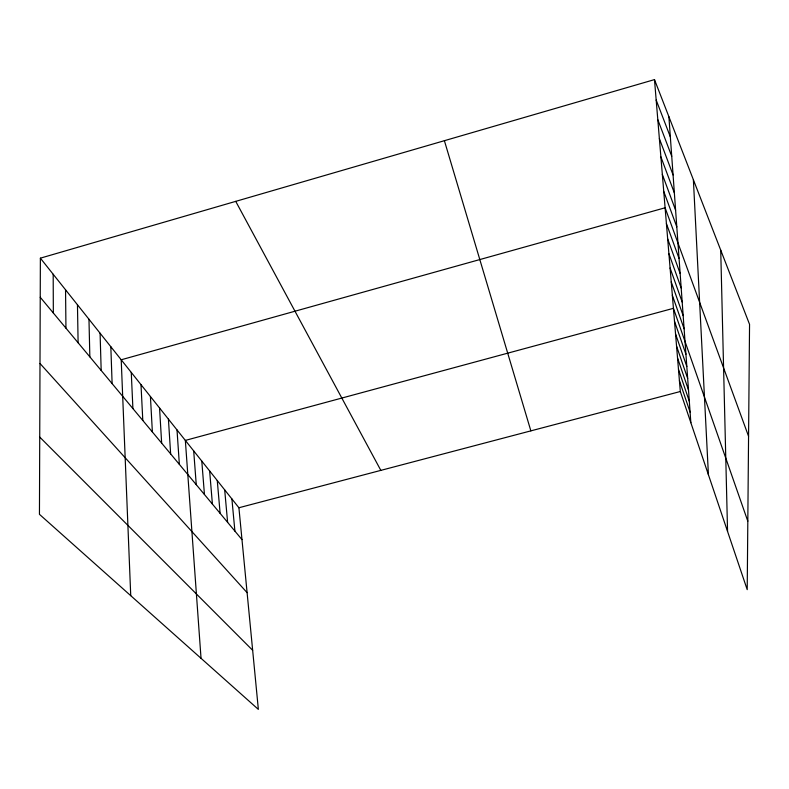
<?xml version="1.0" encoding="UTF-8"?>
<svg xmlns="http://www.w3.org/2000/svg" width="789" height="789" viewBox="0 0 789 789"><rect width="100%" height="100%" fill="white"/><g stroke="black" fill="none" stroke-linecap="round" stroke-linejoin="round"><path stroke-width="1.18" d="M40.377 258.161L39.45 514.32L258.358 709.39L238.909 507.751L40.377 258.161L654.485 79.61L749.55 324.358L747.213 589.649L680.315 391.512L654.485 79.61M238.909 507.751L680.315 391.512M39.726 437.076L252.658 650.294M40.002 363.492L247.095 592.657M40.239 297.266L241.986 539.607M235.733 201.363L380.831 470.372M656.172 100.035L670.344 136.882M657.799 119.691L671.735 156.271M659.367 138.617L673.076 174.931M660.876 156.853L674.358 192.891M662.336 174.428L675.601 210.19M663.746 191.402L676.804 226.877M748.564 436.278L665.097 207.783L121.21 359.784L130.737 595.665M666.409 223.603L679.073 258.516M667.681 238.899L680.148 273.527M668.904 253.693L681.183 288.034M670.088 268.013L682.199 302.059M671.232 281.88L683.166 315.639M672.346 295.303L684.112 328.776M747.814 521.204L673.431 308.321L185.346 440.41L201.037 658.312M674.506 321.32L685.937 354.222M675.542 333.915L686.815 366.53M676.558 346.134L687.673 378.454M677.544 357.989L688.501 390.022M678.491 369.489L689.31 401.246M679.418 380.663L690.089 412.134M444.394 140.698L530.859 430.863M231.897 498.934L234.905 531.105M224.687 489.87L227.617 522.348M217.271 480.55L220.121 513.343M209.637 470.954L212.399 504.072M201.787 461.072L204.45 494.516M193.69 450.894L196.254 484.673M668.894 116.713L690.848 422.707M177.012 429.926L179.359 464.376M168.422 419.127L170.641 453.912M159.556 407.992L161.656 443.112M150.423 396.502L152.376 431.968M693.383 179.764L708.423 474.751M140.994 384.657L142.799 420.468M131.26 372.418L132.907 408.584M110.825 346.716L112.117 383.602M100.085 333.214L101.179 370.465M720.722 250.133L727.557 531.421M88.97 319.249L89.847 356.855M77.46 304.781L78.111 342.761M65.546 289.8L65.951 328.155M53.188 274.266L53.336 312.996"/></g></svg>
